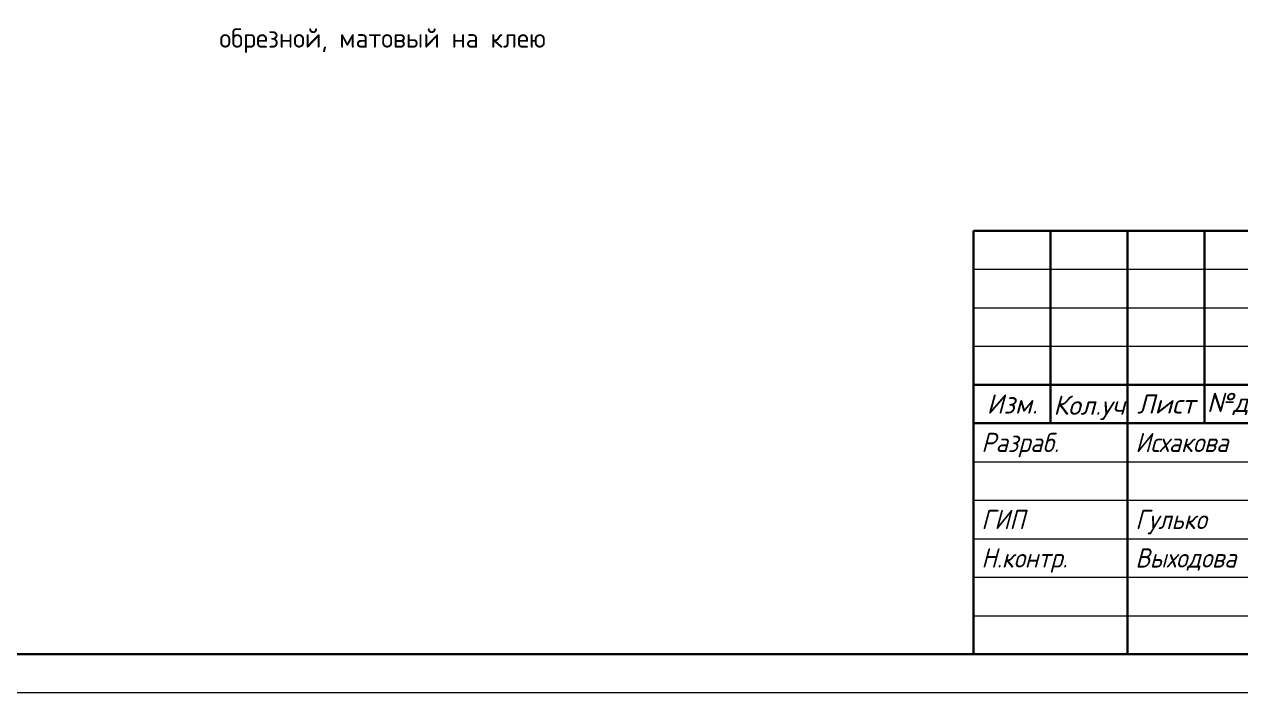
# Model space of a CAD drawing. Header units: millimetres. Extents: x 504091 to 2165846, y 135022 to 442887.
# Drawn here: x 1037907 to 1053701, y 294193 to 302875 of the extents above; entities that cross this region are included whole.
import ezdxf
from ezdxf import colors
from ezdxf.entities.mleader import LeaderData, LeaderLine
from ezdxf.enums import TextEntityAlignment as Align
from ezdxf.math import Vec2, Vec3

# ---------------------------------------------------------------- set-up
doc = ezdxf.new("R2010")
doc.units = ezdxf.units.MM
doc.layers.add('PDF _Текст', color=7, linetype='Continuous')
for name, color, linetype, lineweight in [('Ramka', 7, 'Continuous', 35), ('Рамка', 130, 'Continuous', 20), ('Рамка @ 100', 130, 'Continuous', 20)]:
    doc.layers.add(name, color=color, linetype=linetype, lineweight=lineweight)
doc.styles.add('GOST 2.304_new', font='isocpeur.ttf', dxfattribs={"width": 0.9, "oblique": 15})
doc.styles.add('PDF GOST Common', font='GOST_Common.ttf')
doc.styles.add('RAMKA', font='isocpeur.ttf', dxfattribs={"oblique": 15, "height": 2.5})

# ---------------------------------------------------------------- blocks, each defined once
blk = doc.blocks.new('FORMAT_REV_SPDS1')
at = {"lineweight": 30}
for p, q in [((404, 5), (404, 60)), ((404, 60), (589, 60)), ((414, 35), (414, 60)), ((424, 5), (424, 60)), ((434, 35), (434, 60)), ((404, 40), (469, 40)), ((404, 35), (469, 35))]:
    blk.add_line(p, q, dxfattribs=at)
at = {"lineweight": 20}
for p, q in [((404, 55), (469, 55)), ((404, 50), (469, 50)), ((404, 45), (469, 45)), ((404, 30), (469, 30)), ((404, 25), (469, 25)), ((404, 20), (469, 20)), ((404, 15), (469, 15)), ((404, 10), (469, 10))]:
    blk.add_line(p, q, dxfattribs=at)
at = {"lineweight": 5}
blk.add_lwpolyline([(0, 0), (0, 420), (594, 420), (594, 0)], close=True, dxfattribs=at)
at = {"lineweight": 30}
blk.add_lwpolyline([(20, 5), (20, 415), (589, 415), (589, 5)], close=True, dxfattribs=at)
at = {"char_height": 2.5, "width": 10, "attachment_point": 5, "style": 'RAMKA'}
for s, insert in [('Изм.', (409, 37.5)), ('Кол.уч', (419, 37)), ('Лист', (429, 37.5)), ('№док.', (439, 37.5))]:
    blk.add_mtext(s, dxfattribs=dict(at, insert=insert))
at = {"style": 'RAMKA', "oblique": 15, "width": 0.9}
for tag, height, p in [('СТРАНИЦА', 0.00025, (589, 415)), ('ДАТА1', 2.5, (464, 32.5)), ('ДАТА2', 2.5, (464, 27.5)), ('СТАДИЯ', 2.5, (546.5, 25)), ('ЛИСТ', 2.5, (561.5, 25)), ('ЛИСТОВ', 2.5, (579, 25)), ('ДАТА3', 2.5, (464, 22.5)), ('ДАТА4', 2.5, (464, 17.5)), ('ДАТА5', 2.5, (464, 12.5)), ('ДАТА6', 2.5, (464, 7.5))]:
    blk.add_attdef(tag, text='', height=height, dxfattribs=at).set_placement(p, align=Align.MIDDLE_CENTER)
at = {"style": 'RAMKA', "oblique": 15, "width": 0.9, "flags": 8}
blk.add_attdef('ШИФР', text='', height=5, dxfattribs=at).set_placement((529, 55), align=Align.MIDDLE_CENTER)
at = {"style": 'RAMKA', "oblique": 15, "width": 0.9}
for tag, p in [('ОБЪЕКТ_001', (523.43, 41.25)), ('КОМПЛЕКТ_001', (496.92, 26.25)), ('КОМПАНИЯ_001', (547.72, 13.33)), ('НАИМЕНОВАНИЕ_001', (487.02, 11.62)), ('КОМПАНИЯ_002', (553.45, 9.17))]:
    blk.add_attdef(tag, p, '', height=2.5, dxfattribs=at)
for tag, p in [('ДОЛЖНОСТЬ1', (405, 32.5)), ('ФИО1', (425, 32.5)), ('ДОЛЖНОСТЬ2', (405, 27.5)), ('ФИО2', (425, 27.5)), ('ДОЛЖНОСТЬ3', (405, 22.5)), ('ФИО3', (425, 22.5)), ('ДОЛЖНОСТЬ4', (405, 17.5)), ('ФИО4', (425, 17.5)), ('ДОЛЖНОСТЬ5', (405, 12.5)), ('ФИО5', (425, 12.5)), ('ДОЛЖНОСТЬ6', (405, 7.5)), ('ФИО6', (425, 7.5))]:
    blk.add_attdef(tag, text='', height=2.5, dxfattribs=at).set_placement(p, align=Align.MIDDLE_LEFT)
at = {"style": 'RAMKA', "oblique": 15, "width": 0.9, "flags": 8}
blk.add_attdef('ФОРМАТЛИСТА', text='', height=2.5, dxfattribs=at).set_placement((560, 2.5), align=Align.MIDDLE_LEFT)
blk = doc.blocks.new('*U5151')
at = {"layer": 'Рамка @ 100', "color": 7}
ml = blk.add_multileader_mtext('Standard', dxfattribs=at)
ml.set_content('Существующая монолитная\\Pж/б плита основания', color=7, style='GOST 2.304_new')
ml.set_leader_properties(color=253)
ml.build(insert=Vec2(0, 0))
ml.multileader.update_dxf_attribs({"text_left_attachment_type": 6, "text_right_attachment_type": 6, "dogleg_length": 2, "arrow_head_size": 300, "scale": 100})
ctx = ml.context
ctx.base_point, ctx.scale, ctx.char_height, ctx.arrow_head_size, ctx.landing_gap_size, ctx.plane_origin = Vec3(959528, 302265), 100, 300, 300, 200, Vec3(964012, 302490)
ctx.left_attachment, ctx.right_attachment, ctx.text_align_type = 6, 6, 1
notes = []
notes.append((ctx, [(1, (1, 1, 0), (963963, 302265), (-1, 0), 200, [(0, [(963989, 302410)], 0, [])])]))
ctx.mtext.insert, ctx.mtext.width, ctx.mtext.alignment, ctx.mtext.flow_direction = Vec3(961645, 302625), 4249.26, 2, 5
for ctx, leaders in notes:
    for number, flags, end, landing, length, lines in leaders:
        leader = LeaderData()
        leader.index, (leader.has_last_leader_line, leader.has_dogleg_vector, leader.attachment_direction) = number, flags
        leader.last_leader_point, leader.dogleg_vector, leader.dogleg_length = Vec3(end), Vec3(landing), length
        for number, points, colour, breaks in lines:
            line = LeaderLine()
            line.index, line.vertices, line.color, line.breaks = number, Vec3.list(points), colors.encode_raw_color(colour), breaks
            leader.lines.append(line)
        ctx.leaders.append(leader)

msp = doc.modelspace()

# ---------------------------------------------------------------- block references
at = {"layer": 'Ramka'}
ref = msp.add_blockref('FORMAT_REV_SPDS1', (1009833.3341, 294193.4734), dxfattribs=dict(at, xscale=100, yscale=100, zscale=100))
ref.add_attrib('ДОЛЖНОСТЬ1', 'Разраб.', dxfattribs={"layer": '0', "height": 250, "style": 'RAMKA', "oblique": 15, "width": 0.9}).set_placement((1050333.3341, 297443.4734), align=Align.MIDDLE_LEFT)
ref.add_attrib('ДОЛЖНОСТЬ3', 'ГИП', dxfattribs={"layer": '0', "height": 250, "style": 'RAMKA', "oblique": 15, "width": 0.9}).set_placement((1050333.3341, 296443.4734), align=Align.MIDDLE_LEFT)
ref.add_attrib('ДОЛЖНОСТЬ4', 'Н.контр.', dxfattribs={"layer": '0', "height": 250, "style": 'RAMKA', "oblique": 15, "width": 0.9}).set_placement((1050333.3341, 295943.4734), align=Align.MIDDLE_LEFT)
ref.add_attrib('ФИО1', 'Исхакова', dxfattribs={"layer": '0', "height": 250, "style": 'RAMKA', "oblique": 15, "width": 0.9}).set_placement((1052333.3341, 297443.4734), align=Align.MIDDLE_LEFT)
ref.add_attrib('ФИО3', 'Гулько', dxfattribs={"layer": '0', "height": 250, "style": 'RAMKA', "oblique": 15, "width": 0.9}).set_placement((1052333.3341, 296443.4734), align=Align.MIDDLE_LEFT)
ref.add_attrib('ФИО4', 'Выходова', dxfattribs={"layer": '0', "height": 250, "style": 'RAMKA', "oblique": 15, "width": 0.9}).set_placement((1052333.3341, 295943.4734), align=Align.MIDDLE_LEFT)
at = {"layer": 'Рамка', "lineweight": 20}
msp.add_blockref('*U5151', (0, 0), dxfattribs=at)

# ---------------------------------------------------------------- texts
at = {"layer": 'PDF _Текст', "insert": (1040439.9109, 302662.2196), "char_height": 250.003739, "attachment_point": 4, "style": 'PDF GOST Common'}
msp.add_mtext('обрезной, матовый на клею', dxfattribs=at)

doc.saveas('drawing.dxf')
